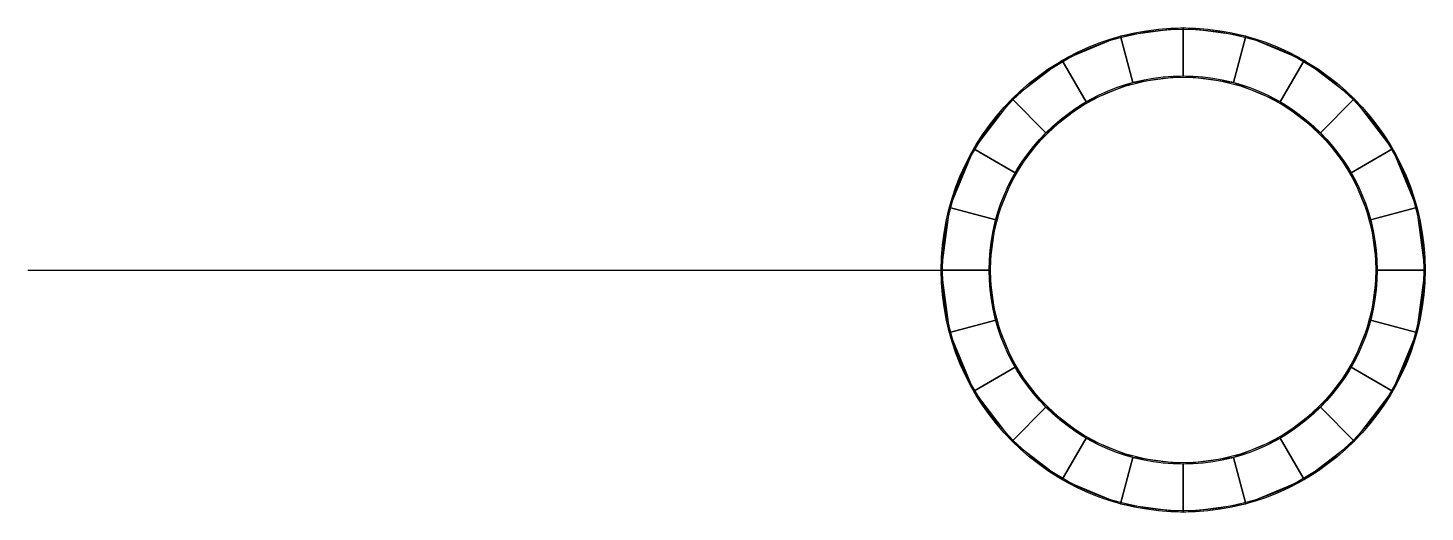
# Model space of a CAD drawing. Extents: x 3782 to 3840.1, y 3720.7 to 3740.8.
import ezdxf

# ---------------------------------------------------------------- set-up
doc = ezdxf.new("R2010")
doc.units = 0
doc.header["$LTSCALE"] = 200
doc.header["$MEASUREMENT"] = 0
doc.layers.get('0').update_dxf_attribs({"linetype": 'CONTINUOUS'})
doc.layers.add('RASCUNHO', color=7, linetype='CONTINUOUS')

# ---------------------------------------------------------------- blocks, each defined once
blk = doc.blocks.new('CHUV3D')
for centre, radius in [((0, 369.28, 2250), 100.5), ((0, 369.28, 2150), 100), ((0, 369.28, 2300), 80.62), ((0, 369.28, 2300), 80)]:
    blk.add_circle(centre, radius)
for points in [[(-40.31, 439.1, 2300), (-20.87, 447.16, 2300), (-26.01, 466.36, 2250), (-50.25, 456.32, 2250)], [(-20.87, 447.16, 2300), (0, 449.91, 2300), (0, 469.78, 2250), (-26.01, 466.36, 2250)], [(0, 449.91, 2300), (20.87, 447.16, 2300), (26.01, 466.36, 2250), (0, 469.78, 2250)], [(20.87, 447.16, 2300), (40.31, 439.1, 2300), (50.25, 456.32, 2250), (26.01, 466.36, 2250)], [(-57.01, 426.29, 2300), (-40.31, 439.1, 2300), (-50.25, 456.32, 2250), (-71.06, 440.35, 2250)], [(40.31, 439.1, 2300), (57.01, 426.29, 2300), (71.06, 440.35, 2250), (50.25, 456.32, 2250)], [(-69.82, 409.59, 2300), (-57.01, 426.29, 2300), (-71.06, 440.35, 2250), (-87.03, 419.53, 2250)], [(57.01, 426.29, 2300), (69.82, 409.59, 2300), (87.03, 419.53, 2250), (71.06, 440.35, 2250)], [(-77.88, 390.15, 2300), (-69.82, 409.59, 2300), (-87.03, 419.53, 2250), (-97.07, 395.29, 2250)], [(69.82, 409.59, 2300), (77.88, 390.15, 2300), (97.07, 395.29, 2250), (87.03, 419.53, 2250)], [(-80.62, 369.28, 2300), (-77.88, 390.15, 2300), (-97.07, 395.29, 2250), (-100.5, 369.28, 2250)], [(77.88, 390.15, 2300), (80.62, 369.28, 2300), (100.5, 369.28, 2250), (97.07, 395.29, 2250)], [(-77.88, 348.42, 2300), (-80.62, 369.28, 2300), (-100.5, 369.28, 2250), (-97.07, 343.27, 2250)], [(80.62, 369.28, 2300), (77.88, 348.42, 2300), (97.07, 343.27, 2250), (100.5, 369.28, 2250)], [(-69.82, 328.97, 2300), (-77.88, 348.42, 2300), (-97.07, 343.27, 2250), (-87.03, 319.03, 2250)], [(77.88, 348.42, 2300), (69.82, 328.97, 2300), (87.03, 319.03, 2250), (97.07, 343.27, 2250)], [(-57.01, 312.27, 2300), (-69.82, 328.97, 2300), (-87.03, 319.03, 2250), (-71.06, 298.22, 2250)], [(69.82, 328.97, 2300), (57.01, 312.27, 2300), (71.06, 298.22, 2250), (87.03, 319.03, 2250)], [(-40.31, 299.46, 2300), (-57.01, 312.27, 2300), (-71.06, 298.22, 2250), (-50.25, 282.25, 2250)], [(57.01, 312.27, 2300), (40.31, 299.46, 2300), (50.25, 282.25, 2250), (71.06, 298.22, 2250)], [(-20.87, 291.41, 2300), (-40.31, 299.46, 2300), (-50.25, 282.25, 2250), (-26.01, 272.21, 2250)], [(40.31, 299.46, 2300), (20.87, 291.41, 2300), (26.01, 272.21, 2250), (50.25, 282.25, 2250)], [(0, 288.66, 2300), (-20.87, 291.41, 2300), (-26.01, 272.21, 2250), (0, 268.78, 2250)], [(20.87, 291.41, 2300), (0, 288.66, 2300), (0, 268.78, 2250), (26.01, 272.21, 2250)]]:
    blk.add_3dface(points)

msp = doc.modelspace()

# ---------------------------------------------------------------- linework, layer by layer
at = {"layer": 'RASCUNHO'}
msp.add_line((3782.029, 3730.724, 220), (3822.029, 3730.724, 220), dxfattribs=at)

# ---------------------------------------------------------------- block references
at = {"layer": 'RASCUNHO', "xscale": 0.1, "yscale": 0.1, "zscale": 0.1}
msp.add_blockref('CHUV3D', (3830.029, 3693.796, -15), dxfattribs=at)

doc.saveas('drawing.dxf')
